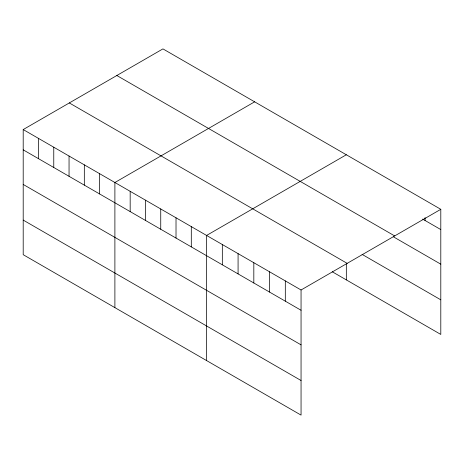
<?xml version="1.0" encoding="UTF-8"?>
<svg xmlns="http://www.w3.org/2000/svg" width="464" height="464" viewBox="0 0 464 464"><rect width="100%" height="100%" fill="white"/><g stroke="black" fill="none" stroke-linecap="round" stroke-linejoin="round"><path stroke-width="0.7" d="M23.2 129.566L301.055 289.988L301.055 415.112L23.2 254.69L23.2 129.566L162.945 48.888L440.8 209.31L440.8 334.434L332.27 271.771M254.637 101.825L114.892 182.509L114.892 307.632M346.33 154.767L206.584 235.445L206.584 360.569M301.055 289.988L440.8 209.31M422.634 219.089L440.8 229.576M116.829 75.51L394.684 235.932M393.565 236.907L440.8 264.178M362.077 254.376L440.8 299.831M69.316 102.944L347.171 263.361M23.2 149.837L301.055 310.259M23.2 184.44L301.055 344.862M23.2 220.093L301.055 380.509M425.053 217.593L425.053 220.487M346.33 264.028L346.33 279.891M285.314 280.9L285.314 301.165M269.567 271.805L269.567 292.076M253.82 262.717L253.82 282.988M238.078 253.628L238.078 273.899M222.331 244.534L222.331 264.805M191.301 226.623L191.301 246.894M176.018 217.802L176.018 238.067M160.741 208.974L160.741 229.245M145.458 200.152L145.458 220.423M130.175 191.33L130.175 211.601M99.609 173.687L99.609 193.952M84.326 164.859L84.326 185.13M69.049 156.037L69.049 176.308M53.766 147.216L53.766 167.487M38.483 138.394L38.483 158.665"/></g></svg>
